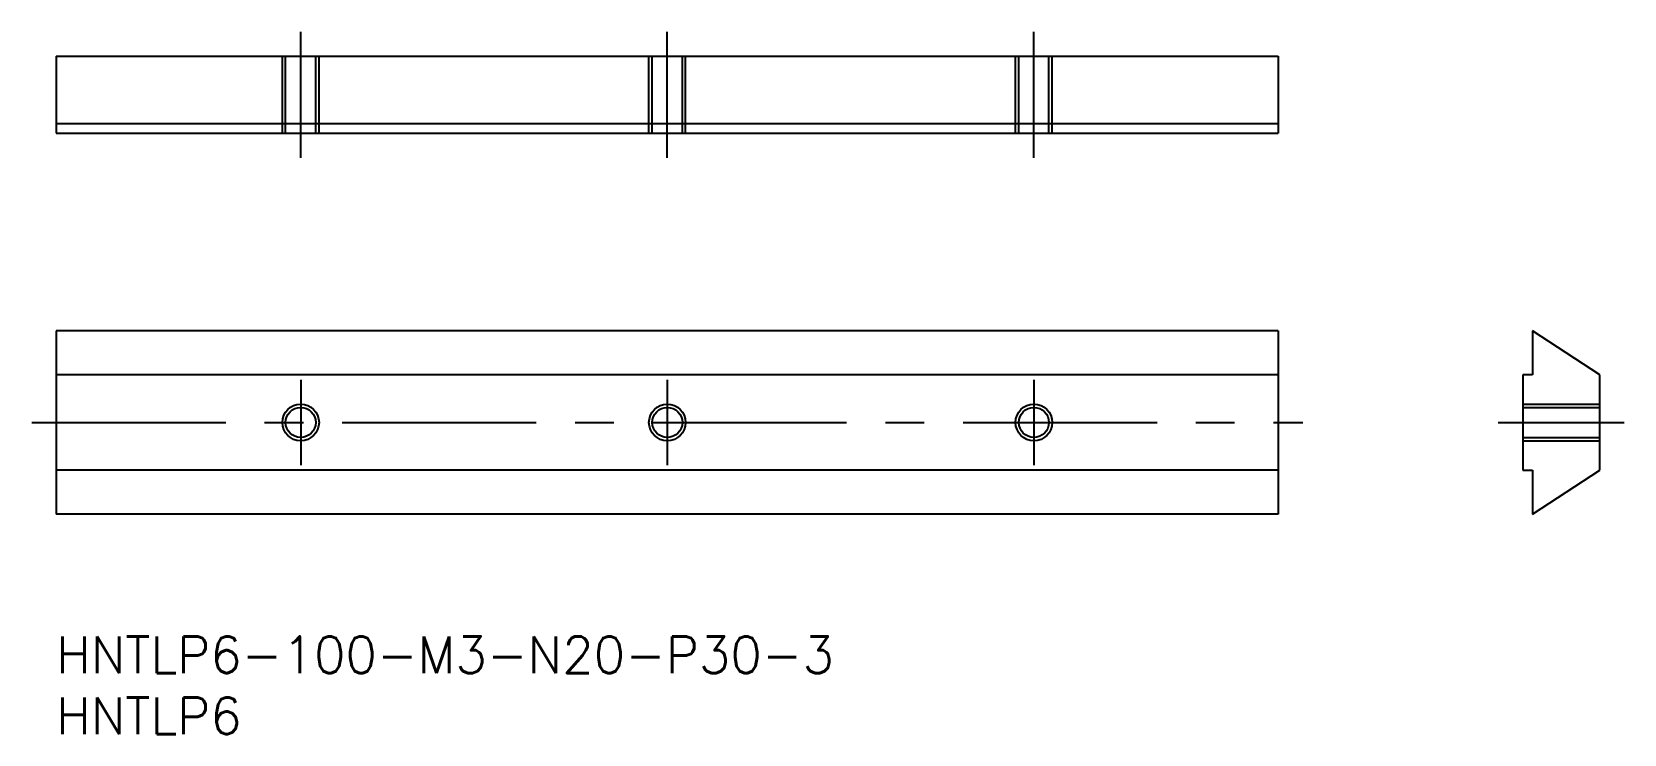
# Model space of a CAD drawing. Extents: x -2 to 128, y -8 to 49.
import ezdxf

# ---------------------------------------------------------------- set-up
doc = ezdxf.new("R2010")
doc.units = 0
doc.header["$LTSCALE"] = 0.5
doc.linetypes.add('CENTER', pattern=[50.8, 31.75, -6.35, 6.35, -6.35])
doc.linetypes.add('DASHED', pattern=[19.05, 12.7, -6.35])
for name, color, linetype in [('MSM_CENTER', 1, 'CENTER'), ('MSM_CONTINUOUS', 7, 'CONTINUOUS'), ('MSM_DASHED', 4, 'DASHED'), ('MSM_NARROW', 5, 'CONTINUOUS'), ('MSM_PART_NUMBER', 7, 'CONTINUOUS')]:
    doc.layers.add(name, color=color, linetype=linetype)
doc.styles.get("Standard").update_dxf_attribs({"font": 'txt.shx', "height": 3, "bigfont": 'bigfont.shx'})

# ---------------------------------------------------------------- blocks, each defined once
blk = doc.blocks.new('*U21')
at = {"layer": 'MSM_PART_NUMBER'}
blk.add_text('HNTLP6-100-M3-N20-P30-3', height=3, dxfattribs=at).set_placement((0, -3))
blk = doc.blocks.new('*U22')
at = {"layer": 'MSM_PART_NUMBER'}
blk.add_text('HNTLP6', height=3, dxfattribs=at).set_placement((0, -8))

msp = doc.modelspace()

# ---------------------------------------------------------------- linework, layer by layer
at = {"layer": 'MSM_CENTER'}
for p, q in [((20, 39.16), (20, 49.46)), ((50, 39.16), (50, 49.46)), ((80, 39.16), (80, 49.46)), ((20, 21), (20, 14)), ((50, 21), (50, 14)), ((80, 21), (80, 14)), ((-2, 17.5), (102, 17.5)), ((118, 17.5), (128.3, 17.5))]:
    msp.add_line(p, q, dxfattribs=at)
at = {"layer": 'MSM_CONTINUOUS'}
for p, q in [((0, 47.46), (100, 47.46)), ((0, 47.46), (0, 41.16)), ((100, 47.46), (100, 41.16)), ((0, 41.96), (100, 41.96)), ((0, 41.16), (100, 41.16)), ((100, 25), (0, 25)), ((0, 25), (0, 10)), ((100, 25), (100, 10)), ((126.3, 21.4), (120.8, 25)), ((120.8, 25), (120.8, 21.4)), ((100, 21.4), (0, 21.4)), ((120.8, 21.4), (120, 21.4)), ((120, 21.4), (120, 13.6)), ((126.3, 13.6), (126.3, 21.4)), ((100, 13.6), (0, 13.6)), ((120, 13.6), (120.8, 13.6)), ((120.8, 13.6), (120.8, 10)), ((120.8, 10), (126.3, 13.6)), ((100, 10), (0, 10))]:
    msp.add_line(p, q, dxfattribs=at)
for centre in [(20, 17.5), (50, 17.5), (80, 17.5)]:
    msp.add_circle(centre, 1.23, dxfattribs=at)
at = {"layer": 'MSM_DASHED'}
for p, q in [((18.5, 41.16), (18.5, 47.46)), ((18.77, 41.16), (18.77, 47.46)), ((21.23, 41.16), (21.23, 47.46)), ((21.5, 41.16), (21.5, 47.46)), ((48.5, 41.16), (48.5, 47.46)), ((48.77, 41.16), (48.77, 47.46)), ((51.23, 41.16), (51.23, 47.46)), ((51.5, 41.16), (51.5, 47.46)), ((78.5, 41.16), (78.5, 47.46)), ((78.77, 41.16), (78.77, 47.46)), ((81.23, 41.16), (81.23, 47.46)), ((81.5, 41.16), (81.5, 47.46)), ((120, 19), (126.3, 19)), ((120, 18.73), (126.3, 18.73)), ((120, 16.27), (126.3, 16.27)), ((120, 16), (126.3, 16))]:
    msp.add_line(p, q, dxfattribs=at)
at = {"layer": 'MSM_NARROW'}
for centre in [(20, 17.5), (50, 17.5), (80, 17.5)]:
    msp.add_circle(centre, 1.5, dxfattribs=at)

# ---------------------------------------------------------------- block references
at = {"layer": 'MSM_CONTINUOUS'}
for name in ['*U21', '*U22']:
    msp.add_blockref(name, (0, 0), dxfattribs=at)

doc.saveas('drawing.dxf')
